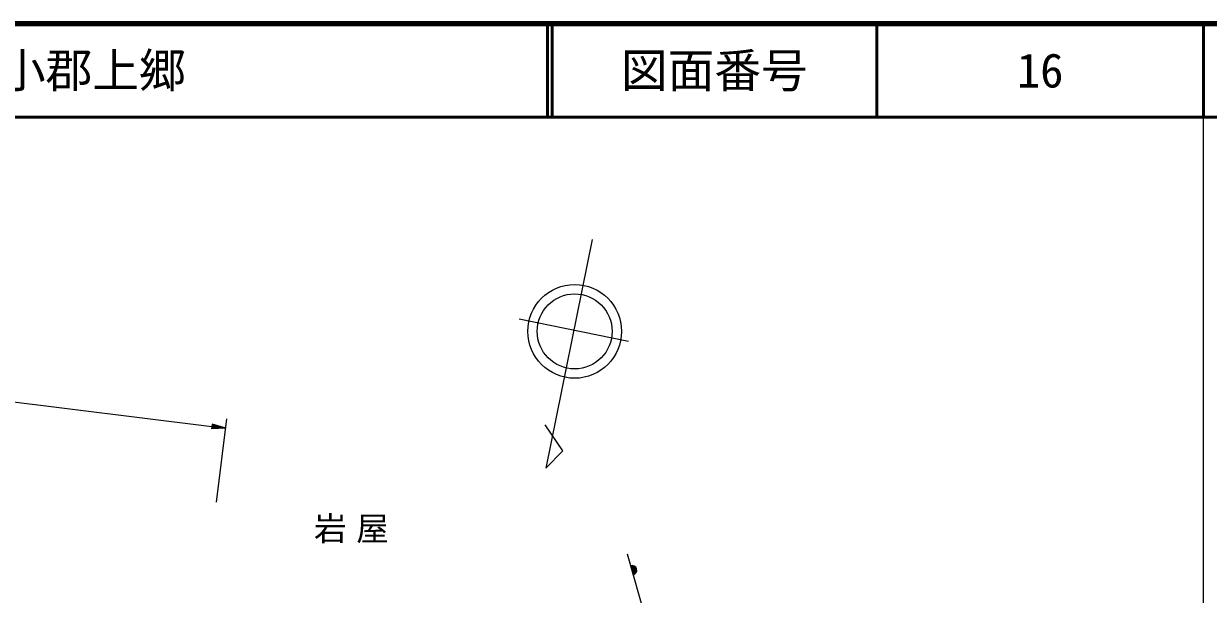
# Model space of a CAD drawing. Units: millimetres, scale not verified. Extents: x 40000 to 680000, y 20000 to 380000.
# Drawn here: x 452676 to 579500, y 318921 to 380000 of the extents above; entities that cross this region are included whole.
import ezdxf
from ezdxf.enums import TextEntityAlignment as Align

# ---------------------------------------------------------------- set-up
doc = ezdxf.new("R2010")
doc.units = ezdxf.units.MM
doc.header["$LTSCALE"] = 1000
for name, color, linetype, lineweight in [('M-BGD', 7, 'Continuous', 13), ('M-BMK-HTXT', 7, 'Continuous', 13), ('M-BMK-SRVR', 3, 'Continuous', 13), ('M-STR-HTXT', 7, 'Continuous', 13), ('M-TTL', 2, 'Continuous', 140), ('M-TTL-BAND', 7, 'Continuous', 13), ('M-TTL-LINE', 7, 'Continuous', 50)]:
    doc.layers.add(name, color=color, linetype=linetype, lineweight=lineweight)
doc.layers.add('M-TTL-TXT', color=7, linetype='Continuous')
doc.styles.add('ＭＳ ゴシック', font='')
doc.styles.get('ＭＳ ゴシック').set_extended_font_data('MS Gothic')

msp = doc.modelspace()

# ---------------------------------------------------------------- linework, layer by layer
at = {"layer": 'M-BGD'}
msp.add_line((519290, 316308), (517312, 323225), dxfattribs=at)
for radius in [500, 400, 300, 200, 100, 100]:
    msp.add_arc((517805, 321500), radius, 285.96215, 105.96215, dxfattribs=at)
at = {"layer": 'M-BMK-SRVR'}
for p, q in [((513551, 356910), (508586, 332408)), ((517436, 345973), (505733, 348382)), ((510400, 334269), (508518, 337046)), ((508586, 332408), (510400, 334269))]:
    msp.add_line(p, q, dxfattribs=at)
for radius in [5016, 4013]:
    msp.add_circle((511665, 347064), radius, dxfattribs=at)
at = {"layer": 'M-STR-HTXT'}
for p, q in [((395577, 346501), (472825, 336896)), ((473327, 328772), (474437, 337704)), ((472856, 337144), (472794, 336648)), ((474314, 336711), (472794, 336648)), ((473098, 336661), (472800, 336698)), ((472807, 336748), (473402, 336673)), ((473706, 336686), (472813, 336797)), ((472819, 336847), (474010, 336699)), ((474314, 336711), (472825, 336896)), ((472831, 336946), (474022, 336798)), ((473731, 336885), (472837, 336996)), ((472844, 337045), (473439, 336971)), ((473147, 337058), (472850, 337095)), ((474314, 336711), (472856, 337144))]:
    msp.add_line(p, q, dxfattribs=at)
at = {"layer": 'M-TTL'}
msp.add_line((680000, 380000), (40000, 380000), dxfattribs=at)
at = {"layer": 'M-TTL-BAND'}
msp.add_line((579000, 20000), (579000, 370000), dxfattribs=at)
at = {"layer": 'M-TTL-LINE'}
for p, q in [((508747, 380000), (508747, 370000)), ((509247, 380000), (509247, 370000)), ((543997, 380000), (543997, 370000)), ((579000, 380000), (579000, 370000)), ((40000, 370000), (680000, 370000))]:
    msp.add_line(p, q, dxfattribs=at)

# ---------------------------------------------------------------- texts
at = {"layer": 'M-BMK-HTXT', "insert": (488268, 324390), "char_height": 2566, "attachment_point": 8, "style": 'ＭＳ ゴシック'}
msp.add_mtext('\\T1.29;岩屋', dxfattribs=at)
at = {"layer": 'M-TTL-TXT', "style": 'ＭＳ ゴシック'}
msp.add_text('山口市黒川\u3000山口市小郡上郷', height=3666, dxfattribs=at).set_placement((405024, 375000), align=Align.MIDDLE_LEFT)
for s, p in [('図面番号', (526622, 375000)), ('16', (561497, 375000))]:
    msp.add_text(s, height=3666, dxfattribs=at).set_placement(p, align=Align.MIDDLE_CENTER)

doc.saveas('drawing.dxf')
